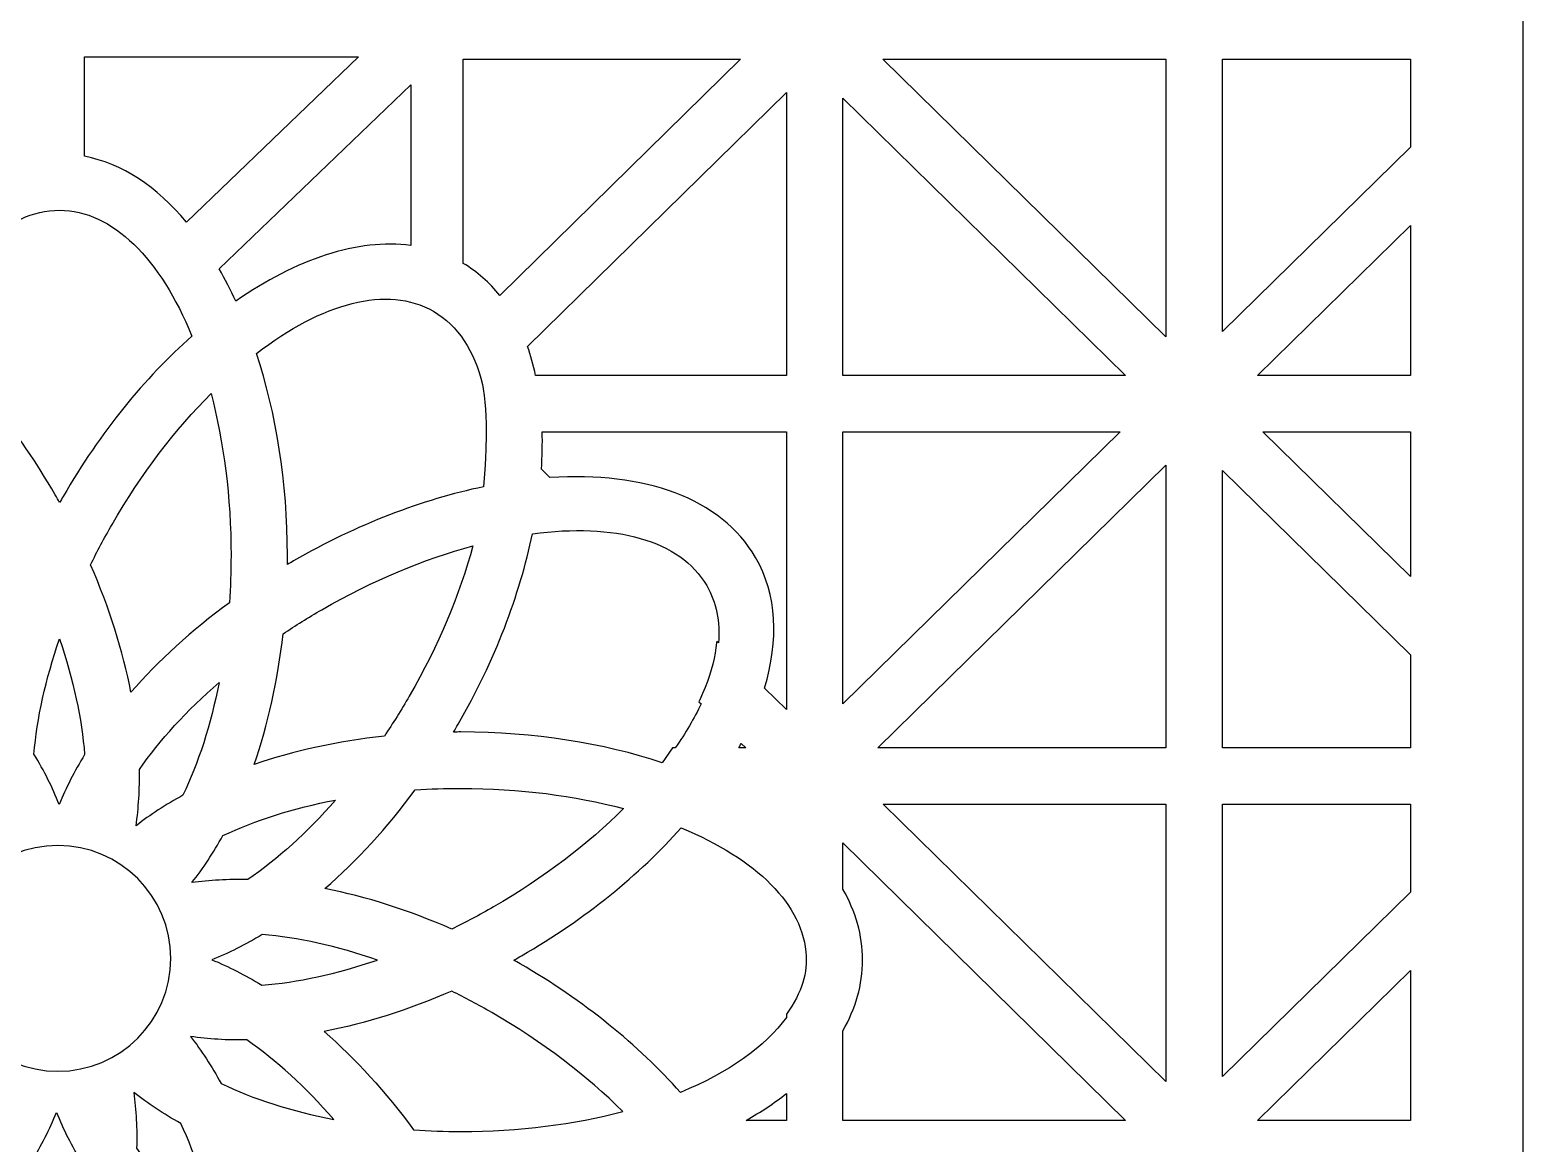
# Model space of a CAD drawing. Header units: centimetres. Extents: x -22 to -17.3, y -9 to 9.
# Drawn here: x -19.697 to -17.337, y 1.178 to 2.937 of the extents above; entities that cross this region are included whole.
import ezdxf

# ---------------------------------------------------------------- set-up
doc = ezdxf.new("R2010")
doc.units = ezdxf.units.CM
doc.header["$MEASUREMENT"] = 0
doc.layers.add('layer 1', color=7, linetype='Continuous')

msp = doc.modelspace()

# ---------------------------------------------------------------- linework, layer by layer
at = {"layer": 'layer 1', "color": 250}
for points, knots in [([(-17.33729, 9.00076), (-17.33729, 9.00076), (-17.33729, 8.81208), (-17.33729, 8.81208), (-17.33729, 8.81208), (-17.33729, 8.81208), (-17.33729, 8.68847), (-17.33729, 8.68847), (-17.33729, 8.68847), (-17.33729, 8.68847), (-17.33729, 7.78426), (-17.33729, 7.78426), (-17.33729, 7.78426), (-17.33729, 7.78426), (-17.33729, 7.66065), (-17.33729, 7.66065), (-17.33729, 7.66065), (-17.33729, 7.66065), (-17.33729, 7.635), (-17.33729, 7.635), (-17.33729, 7.635), (-17.33729, 7.635), (-17.33729, 7.51139), (-17.33729, 7.51139), (-17.33729, 7.51139), (-17.33729, 7.51139), (-17.33729, 6.60718), (-17.33729, 6.60718), (-17.33729, 6.60718), (-17.33729, 6.60718), (-17.33729, 6.48357), (-17.33729, 6.48357), (-17.33729, 6.48357), (-17.33729, 6.48357), (-17.33729, 6.45792), (-17.33729, 6.45792), (-17.33729, 6.45792), (-17.33729, 6.45792), (-17.33729, 6.33431), (-17.33729, 6.33431), (-17.33729, 6.33431), (-17.33729, 6.33431), (-17.33729, 5.4301), (-17.33729, 5.4301), (-17.33729, 5.4301), (-17.33729, 5.4301), (-17.33729, 5.30649), (-17.33729, 5.30649), (-17.33729, 5.30649), (-17.33729, 5.30649), (-17.33729, 5.28084), (-17.33729, 5.28084), (-17.33729, 5.28084), (-17.33729, 5.28084), (-17.33729, 5.15723), (-17.33729, 5.15723), (-17.33729, 5.15723), (-17.33729, 5.15723), (-17.33729, 4.25302), (-17.33729, 4.25302), (-17.33729, 4.25302), (-17.33729, 4.25302), (-17.33729, 4.12941), (-17.33729, 4.12941), (-17.33729, 4.12941), (-17.33729, 4.12941), (-17.33729, 4.10376), (-17.33729, 4.10376), (-17.33729, 4.10376), (-17.33729, 4.10376), (-17.33729, 3.98015), (-17.33729, 3.98015), (-17.33729, 3.98015), (-17.33729, 3.98015), (-17.33729, 3.07594), (-17.33729, 3.07594), (-17.33729, 3.07594), (-17.33729, 3.07594), (-17.33729, 2.95233), (-17.33729, 2.95233), (-17.33729, 2.95233), (-17.33729, 2.95233), (-17.33729, 2.92668), (-17.33729, 2.92668), (-17.33729, 2.92668), (-17.33729, 2.92668), (-17.33729, 2.80307), (-17.33729, 2.80307), (-17.33729, 2.80307), (-17.33729, 2.80307), (-17.33729, 1.89886), (-17.33729, 1.89886), (-17.33729, 1.89886), (-17.33729, 1.89886), (-17.33729, 1.77525), (-17.33729, 1.77525), (-17.33729, 1.77525), (-17.33729, 1.77525), (-17.33729, 1.7496), (-17.33729, 1.7496), (-17.33729, 1.7496), (-17.33729, 1.7496), (-17.33729, 1.62599), (-17.33729, 1.62599), (-17.33729, 1.62599), (-17.33729, 1.62599), (-17.33729, 0.72178), (-17.33729, 0.72178), (-17.33729, 0.72178), (-17.33729, 0.72178), (-17.33729, 0.59817), (-17.33729, 0.59817), (-17.33729, 0.59817), (-17.33729, 0.59817), (-17.33729, 0.57252), (-17.33729, 0.57252), (-17.33729, 0.57252), (-17.33729, 0.57252), (-17.33729, 0.44891), (-17.33729, 0.44891), (-17.33729, 0.44891), (-17.33729, 0.44891), (-17.33729, -0.4553), (-17.33729, -0.4553), (-17.33729, -0.4553), (-17.33729, -0.4553), (-17.33729, -0.57891), (-17.33729, -0.57891), (-17.33729, -0.57891), (-17.33729, -0.57891), (-17.33729, -0.60456), (-17.33729, -0.60456), (-17.33729, -0.60456), (-17.33729, -0.60456), (-17.33729, -0.72817), (-17.33729, -0.72817), (-17.33729, -0.72817), (-17.33729, -0.72817), (-17.33729, -1.63238), (-17.33729, -1.63238), (-17.33729, -1.63238), (-17.33729, -1.63238), (-17.33729, -1.75599), (-17.33729, -1.75599), (-17.33729, -1.75599), (-17.33729, -1.75599), (-17.33729, -1.78164), (-17.33729, -1.78164), (-17.33729, -1.78164), (-17.33729, -1.78164), (-17.33729, -1.90525), (-17.33729, -1.90525), (-17.33729, -1.90525), (-17.33729, -1.90525), (-17.33729, -2.80946), (-17.33729, -2.80946), (-17.33729, -2.80946), (-17.33729, -2.80946), (-17.33729, -2.93307), (-17.33729, -2.93307), (-17.33729, -2.93307), (-17.33729, -2.93307), (-17.33729, -2.95872), (-17.33729, -2.95872), (-17.33729, -2.95872), (-17.33729, -2.95872), (-17.33729, -3.08233), (-17.33729, -3.08233), (-17.33729, -3.08233), (-17.33729, -3.08233), (-17.33729, -3.98654), (-17.33729, -3.98654), (-17.33729, -3.98654), (-17.33729, -3.98654), (-17.33729, -4.11015), (-17.33729, -4.11015), (-17.33729, -4.11015), (-17.33729, -4.11015), (-17.33729, -4.1358), (-17.33729, -4.1358), (-17.33729, -4.1358), (-17.33729, -4.1358), (-17.33729, -4.25941), (-17.33729, -4.25941), (-17.33729, -4.25941), (-17.33729, -4.25941), (-17.33729, -5.16362), (-17.33729, -5.16362), (-17.33729, -5.16362), (-17.33729, -5.16362), (-17.33729, -5.28723), (-17.33729, -5.28723), (-17.33729, -5.28723), (-17.33729, -5.28723), (-17.33729, -5.31288), (-17.33729, -5.31288), (-17.33729, -5.31288), (-17.33729, -5.31288), (-17.33729, -5.43649), (-17.33729, -5.43649), (-17.33729, -5.43649), (-17.33729, -5.43649), (-17.33729, -6.3407), (-17.33729, -6.3407), (-17.33729, -6.3407), (-17.33729, -6.3407), (-17.33729, -6.46431), (-17.33729, -6.46431), (-17.33729, -6.46431), (-17.33729, -6.46431), (-17.33729, -6.48996), (-17.33729, -6.48996), (-17.33729, -6.48996), (-17.33729, -6.48996), (-17.33729, -6.61357), (-17.33729, -6.61357), (-17.33729, -6.61357), (-17.33729, -6.61357), (-17.33729, -7.51778), (-17.33729, -7.51778), (-17.33729, -7.51778), (-17.33729, -7.51778), (-17.33729, -7.64139), (-17.33729, -7.64139), (-17.33729, -7.64139), (-17.33729, -7.64139), (-17.33729, -7.66704), (-17.33729, -7.66704), (-17.33729, -7.66704), (-17.33729, -7.66704), (-17.33729, -7.79065), (-17.33729, -7.79065), (-17.33729, -7.79065), (-17.33729, -7.79065), (-17.33729, -8.69486), (-17.33729, -8.69486), (-17.33729, -8.69486), (-17.33729, -8.69486), (-17.33729, -8.81847), (-17.33729, -8.81847), (-17.33729, -8.81847), (-17.33729, -8.81847), (-17.33729, -9.00022), (-17.33729, -9.00022), (-17.33729, -9.00022), (-17.33729, -9.00022), (-18.22603, -9.00022), (-18.22603, -9.00022), (-18.22603, -9.00022), (-18.22603, -9.00022), (-18.35206, -9.00022), (-18.35206, -9.00022), (-18.35206, -9.00022), (-18.35206, -9.00022), (-18.57048, -9.00022), (-18.57048, -9.00022), (-18.57048, -9.00022), (-18.57048, -9.00022), (-18.6965, -9.00022), (-18.6965, -9.00022), (-18.6965, -9.00022), (-18.6965, -9.00022), (-19.4261, -9.00022), (-19.4261, -9.00022), (-19.4261, -9.00022), (-19.4261, -9.00022), (-19.55212, -9.00022), (-19.55212, -9.00022), (-19.55212, -9.00022), (-19.55212, -9.00022), (-19.77054, -9.00022), (-19.77054, -9.00022), (-19.77054, -9.00022), (-19.77054, -9.00022), (-19.89657, -9.00022), (-19.89657, -9.00022), (-19.89657, -9.00022), (-19.89657, -9.00022), (-20.62616, -9.00022), (-20.62616, -9.00022), (-20.62616, -9.00022), (-20.62616, -9.00022), (-20.75219, -9.00022), (-20.75219, -9.00022), (-20.75219, -9.00022), (-20.75219, -9.00022), (-20.97061, -9.00022), (-20.97061, -9.00022), (-20.97061, -9.00022), (-20.97061, -9.00022), (-21.09663, -9.00022), (-21.09663, -9.00022), (-21.09663, -9.00022), (-21.09663, -9.00022), (-22.00091, -9.00022), (-22.00091, -9.00022), (-22.00091, -9.00022), (-22.00091, -9.00022), (-22.00091, -8.8337), (-22.00091, -8.8337), (-22.00091, -8.8337), (-22.00091, -8.8337), (-22.00091, -8.71009), (-22.00091, -8.71009), (-22.00091, -8.71009), (-22.00091, -8.71009), (-22.00091, -7.77541), (-22.00091, -7.77541), (-22.00091, -7.77541), (-22.00091, -7.77541), (-22.00091, -7.53301), (-22.00091, -7.53301), (-22.00091, -7.53301), (-22.00091, -7.53301), (-22.00091, -6.59833), (-22.00091, -6.59833), (-22.00091, -6.59833), (-22.00091, -6.59833), (-22.00091, -6.35593), (-22.00091, -6.35593), (-22.00091, -6.35593), (-22.00091, -6.35593), (-22.00091, -5.42125), (-22.00091, -5.42125), (-22.00091, -5.42125), (-22.00091, -5.42125), (-22.00091, -5.17885), (-22.00091, -5.17885), (-22.00091, -5.17885), (-22.00091, -5.17885), (-22.00091, -4.24417), (-22.00091, -4.24417), (-22.00091, -4.24417), (-22.00091, -4.24417), (-22.00091, -4.00177), (-22.00091, -4.00177), (-22.00091, -4.00177), (-22.00091, -4.00177), (-22.00091, -3.06709), (-22.00091, -3.06709), (-22.00091, -3.06709), (-22.00091, -3.06709), (-22.00091, -2.82469), (-22.00091, -2.82469), (-22.00091, -2.82469), (-22.00091, -2.82469), (-22.00091, -1.89001), (-22.00091, -1.89001), (-22.00091, -1.89001), (-22.00091, -1.89001), (-22.00091, -1.64761), (-22.00091, -1.64761), (-22.00091, -1.64761), (-22.00091, -1.64761), (-22.00091, -0.71293), (-22.00091, -0.71293), (-22.00091, -0.71293), (-22.00091, -0.71293), (-22.00091, -0.47053), (-22.00091, -0.47053), (-22.00091, -0.47053), (-22.00091, -0.47053), (-22.00091, 0.46415), (-22.00091, 0.46415), (-22.00091, 0.46415), (-22.00091, 0.46415), (-22.00091, 0.70655), (-22.00091, 0.70655), (-22.00091, 0.70655), (-22.00091, 0.70655), (-22.00091, 1.64123), (-22.00091, 1.64123), (-22.00091, 1.64123), (-22.00091, 1.64123), (-22.00091, 1.88363), (-22.00091, 1.88363), (-22.00091, 1.88363), (-22.00091, 1.88363), (-22.00091, 2.81831), (-22.00091, 2.81831), (-22.00091, 2.81831), (-22.00091, 2.81831), (-22.00091, 3.06071), (-22.00091, 3.06071), (-22.00091, 3.06071), (-22.00091, 3.06071), (-22.00091, 3.99539), (-22.00091, 3.99539), (-22.00091, 3.99539), (-22.00091, 3.99539), (-22.00091, 4.23779), (-22.00091, 4.23779), (-22.00091, 4.23779), (-22.00091, 4.23779), (-22.00091, 5.17247), (-22.00091, 5.17247), (-22.00091, 5.17247), (-22.00091, 5.17247), (-22.00091, 5.41487), (-22.00091, 5.41487), (-22.00091, 5.41487), (-22.00091, 5.41487), (-22.00091, 6.34955), (-22.00091, 6.34955), (-22.00091, 6.34955), (-22.00091, 6.34955), (-22.00091, 6.59195), (-22.00091, 6.59195), (-22.00091, 6.59195), (-22.00091, 6.59195), (-22.00091, 7.52663), (-22.00091, 7.52663), (-22.00091, 7.52663), (-22.00091, 7.52663), (-22.00091, 7.76903), (-22.00091, 7.76903), (-22.00091, 7.76903), (-22.00091, 7.76903), (-22.00091, 8.70371), (-22.00091, 8.70371), (-22.00091, 8.70371), (-22.00091, 8.70371), (-22.00091, 8.82732), (-22.00091, 8.82732), (-22.00091, 8.82732), (-22.00091, 8.82732), (-22.00091, 9.00076), (-22.00091, 9.00076), (-22.00091, 9.00076), (-22.00091, 9.00076), (-21.1037, 9.00076), (-21.1037, 9.00076), (-21.1037, 9.00076), (-21.1037, 9.00076), (-20.97768, 9.00076), (-20.97768, 9.00076), (-20.97768, 9.00076), (-20.97768, 9.00076), (-20.74512, 9.00076), (-20.74512, 9.00076), (-20.74512, 9.00076), (-20.74512, 9.00076), (-20.61909, 9.00076), (-20.61909, 9.00076), (-20.61909, 9.00076), (-20.61909, 9.00076), (-19.90364, 9.00076), (-19.90364, 9.00076), (-19.90364, 9.00076), (-19.90364, 9.00076), (-19.77761, 9.00076), (-19.77761, 9.00076), (-19.77761, 9.00076), (-19.77761, 9.00076), (-19.54505, 9.00076), (-19.54505, 9.00076), (-19.54505, 9.00076), (-19.54505, 9.00076), (-19.41903, 9.00076), (-19.41903, 9.00076), (-19.41903, 9.00076), (-19.41903, 9.00076), (-18.70357, 9.00076), (-18.70357, 9.00076), (-18.70357, 9.00076), (-18.70357, 9.00076), (-18.57754, 9.00076), (-18.57754, 9.00076), (-18.57754, 9.00076), (-18.57754, 9.00076), (-18.34499, 9.00076), (-18.34499, 9.00076), (-18.34499, 9.00076), (-18.34499, 9.00076), (-18.21896, 9.00076), (-18.21896, 9.00076), (-18.21896, 9.00076), (-18.21896, 9.00076), (-17.33729, 9.00076), (-17.33729, 9.00076)], [0, 0, 0, 0, 0.0082645, 0.0082645, 0.0082645, 0.0082645, 0.0165289, 0.0165289, 0.0165289, 0.0165289, 0.0247934, 0.0247934, 0.0247934, 0.0247934, 0.0330579, 0.0330579, 0.0330579, 0.0330579, 0.0413223, 0.0413223, 0.0413223, 0.0413223, 0.0495868, 0.0495868, 0.0495868, 0.0495868, 0.0578512, 0.0578512, 0.0578512, 0.0578512, 0.0661157, 0.0661157, 0.0661157, 0.0661157, 0.0743802, 0.0743802, 0.0743802, 0.0743802, 0.0826446, 0.0826446, 0.0826446, 0.0826446, 0.0909091, 0.0909091, 0.0909091, 0.0909091, 0.0991736, 0.0991736, 0.0991736, 0.0991736, 0.107438, 0.107438, 0.107438, 0.107438, 0.1157025, 0.1157025, 0.1157025, 0.1157025, 0.1239669, 0.1239669, 0.1239669, 0.1239669, 0.1322314, 0.1322314, 0.1322314, 0.1322314, 0.1404959, 0.1404959, 0.1404959, 0.1404959, 0.1487603, 0.1487603, 0.1487603, 0.1487603, 0.1570248, 0.1570248, 0.1570248, 0.1570248, 0.1652893, 0.1652893, 0.1652893, 0.1652893, 0.1735537, 0.1735537, 0.1735537, 0.1735537, 0.1818182, 0.1818182, 0.1818182, 0.1818182, 0.1900826, 0.1900826, 0.1900826, 0.1900826, 0.1983471, 0.1983471, 0.1983471, 0.1983471, 0.2066116, 0.2066116, 0.2066116, 0.2066116, 0.214876, 0.214876, 0.214876, 0.214876, 0.2231405, 0.2231405, 0.2231405, 0.2231405, 0.231405, 0.231405, 0.231405, 0.231405, 0.2396694, 0.2396694, 0.2396694, 0.2396694, 0.2479339, 0.2479339, 0.2479339, 0.2479339, 0.2561983, 0.2561983, 0.2561983, 0.2561983, 0.2644628, 0.2644628, 0.2644628, 0.2644628, 0.2727273, 0.2727273, 0.2727273, 0.2727273, 0.2809917, 0.2809917, 0.2809917, 0.2809917, 0.2892562, 0.2892562, 0.2892562, 0.2892562, 0.2975207, 0.2975207, 0.2975207, 0.2975207, 0.3057851, 0.3057851, 0.3057851, 0.3057851, 0.3140496, 0.3140496, 0.3140496, 0.3140496, 0.322314, 0.322314, 0.322314, 0.322314, 0.3305785, 0.3305785, 0.3305785, 0.3305785, 0.338843, 0.338843, 0.338843, 0.338843, 0.3471074, 0.3471074, 0.3471074, 0.3471074, 0.3553719, 0.3553719, 0.3553719, 0.3553719, 0.3636364, 0.3636364, 0.3636364, 0.3636364, 0.3719008, 0.3719008, 0.3719008, 0.3719008, 0.3801653, 0.3801653, 0.3801653, 0.3801653, 0.3884298, 0.3884298, 0.3884298, 0.3884298, 0.3966942, 0.3966942, 0.3966942, 0.3966942, 0.4049587, 0.4049587, 0.4049587, 0.4049587, 0.4132231, 0.4132231, 0.4132231, 0.4132231, 0.4214876, 0.4214876, 0.4214876, 0.4214876, 0.4297521, 0.4297521, 0.4297521, 0.4297521, 0.4380165, 0.4380165, 0.4380165, 0.4380165, 0.446281, 0.446281, 0.446281, 0.446281, 0.4545455, 0.4545455, 0.4545455, 0.4545455, 0.4628099, 0.4628099, 0.4628099, 0.4628099, 0.4710744, 0.4710744, 0.4710744, 0.4710744, 0.4793388, 0.4793388, 0.4793388, 0.4793388, 0.4876033, 0.4876033, 0.4876033, 0.4876033, 0.4958678, 0.4958678, 0.4958678, 0.4958678, 0.5041322, 0.5041322, 0.5041322, 0.5041322, 0.5123967, 0.5123967, 0.5123967, 0.5123967, 0.5206612, 0.5206612, 0.5206612, 0.5206612, 0.5289256, 0.5289256, 0.5289256, 0.5289256, 0.5371901, 0.5371901, 0.5371901, 0.5371901, 0.5454545, 0.5454545, 0.5454545, 0.5454545, 0.553719, 0.553719, 0.553719, 0.553719, 0.5619835, 0.5619835, 0.5619835, 0.5619835, 0.5702479, 0.5702479, 0.5702479, 0.5702479, 0.5785124, 0.5785124, 0.5785124, 0.5785124, 0.5867769, 0.5867769, 0.5867769, 0.5867769, 0.5950413, 0.5950413, 0.5950413, 0.5950413, 0.6033058, 0.6033058, 0.6033058, 0.6033058, 0.6115702, 0.6115702, 0.6115702, 0.6115702, 0.6198347, 0.6198347, 0.6198347, 0.6198347, 0.6280992, 0.6280992, 0.6280992, 0.6280992, 0.6363636, 0.6363636, 0.6363636, 0.6363636, 0.6446281, 0.6446281, 0.6446281, 0.6446281, 0.6528926, 0.6528926, 0.6528926, 0.6528926, 0.661157, 0.661157, 0.661157, 0.661157, 0.6694215, 0.6694215, 0.6694215, 0.6694215, 0.677686, 0.677686, 0.677686, 0.677686, 0.6859504, 0.6859504, 0.6859504, 0.6859504, 0.6942149, 0.6942149, 0.6942149, 0.6942149, 0.7024793, 0.7024793, 0.7024793, 0.7024793, 0.7107438, 0.7107438, 0.7107438, 0.7107438, 0.7190083, 0.7190083, 0.7190083, 0.7190083, 0.7272727, 0.7272727, 0.7272727, 0.7272727, 0.7355372, 0.7355372, 0.7355372, 0.7355372, 0.7438017, 0.7438017, 0.7438017, 0.7438017, 0.7520661, 0.7520661, 0.7520661, 0.7520661, 0.7603306, 0.7603306, 0.7603306, 0.7603306, 0.768595, 0.768595, 0.768595, 0.768595, 0.7768595, 0.7768595, 0.7768595, 0.7768595, 0.785124, 0.785124, 0.785124, 0.785124, 0.7933884, 0.7933884, 0.7933884, 0.7933884, 0.8016529, 0.8016529, 0.8016529, 0.8016529, 0.8099174, 0.8099174, 0.8099174, 0.8099174, 0.8181818, 0.8181818, 0.8181818, 0.8181818, 0.8264463, 0.8264463, 0.8264463, 0.8264463, 0.8347107, 0.8347107, 0.8347107, 0.8347107, 0.8429752, 0.8429752, 0.8429752, 0.8429752, 0.8512397, 0.8512397, 0.8512397, 0.8512397, 0.8595041, 0.8595041, 0.8595041, 0.8595041, 0.8677686, 0.8677686, 0.8677686, 0.8677686, 0.8760331, 0.8760331, 0.8760331, 0.8760331, 0.8842975, 0.8842975, 0.8842975, 0.8842975, 0.892562, 0.892562, 0.892562, 0.892562, 0.9008264, 0.9008264, 0.9008264, 0.9008264, 0.9090909, 0.9090909, 0.9090909, 0.9090909, 0.9173554, 0.9173554, 0.9173554, 0.9173554, 0.9256198, 0.9256198, 0.9256198, 0.9256198, 0.9338843, 0.9338843, 0.9338843, 0.9338843, 0.9421488, 0.9421488, 0.9421488, 0.9421488, 0.9504132, 0.9504132, 0.9504132, 0.9504132, 0.9586777, 0.9586777, 0.9586777, 0.9586777, 0.9669421, 0.9669421, 0.9669421, 0.9669421, 0.9752066, 0.9752066, 0.9752066, 0.9752066, 0.9834711, 0.9834711, 0.9834711, 0.9834711, 1, 1, 1, 1]), ([(-19.61057, 2.73779), (-19.55127, 2.7264), (-19.49629, 2.68963), (-19.4492, 2.63378), (-19.4492, 2.63378), (-19.4492, 2.63378), (-19.17753, 2.89477), (-19.17753, 2.89477), (-19.17753, 2.89477), (-19.17753, 2.89477), (-19.61057, 2.89477), (-19.61057, 2.89477), (-19.61057, 2.89477), (-19.61057, 2.89477), (-19.61057, 2.73779), (-19.61057, 2.73779)], [0, 0, 0, 0, 0.2, 0.2, 0.2, 0.2, 0.4, 0.4, 0.4, 0.4, 0.6, 0.6, 0.6, 0.6, 1, 1, 1, 1]), ([(-19.01198, 2.56846), (-18.98978, 2.55521), (-18.97054, 2.53812), (-18.95426, 2.51776), (-18.95426, 2.51776), (-18.95426, 2.51776), (-18.57365, 2.89108), (-18.57365, 2.89108), (-18.57365, 2.89108), (-18.57365, 2.89108), (-19.01198, 2.89108), (-19.01198, 2.89108), (-19.01198, 2.89108), (-19.01198, 2.89108), (-19.01198, 2.56846), (-19.01198, 2.56846)], [0, 0, 0, 0, 0.2, 0.2, 0.2, 0.2, 0.4, 0.4, 0.4, 0.4, 0.6, 0.6, 0.6, 0.6, 1, 1, 1, 1]), ([(-17.90164, 2.45241), (-17.90164, 2.45241), (-17.90164, 2.89108), (-17.90164, 2.89108), (-17.90164, 2.89108), (-17.90164, 2.89108), (-18.34888, 2.89108), (-18.34888, 2.89108), (-18.34888, 2.89108), (-18.34888, 2.89108), (-17.90164, 2.45241), (-17.90164, 2.45241)], [0, 0, 0, 0, 0.25, 0.25, 0.25, 0.25, 0.5, 0.5, 0.5, 0.5, 1, 1, 1, 1]), ([(-17.81253, 2.89108), (-17.81253, 2.89108), (-17.81253, 2.46054), (-17.81253, 2.46054), (-17.81253, 2.46054), (-17.81253, 2.46054), (-17.51552, 2.75187), (-17.51552, 2.75187), (-17.51552, 2.75187), (-17.51552, 2.75187), (-17.51552, 2.89108), (-17.51552, 2.89108), (-17.51552, 2.89108), (-17.51552, 2.89108), (-17.81253, 2.89108), (-17.81253, 2.89108)], [0, 0, 0, 0, 0.2, 0.2, 0.2, 0.2, 0.4, 0.4, 0.4, 0.4, 0.6, 0.6, 0.6, 0.6, 1, 1, 1, 1]), ([(-19.39766, 2.55968), (-19.38833, 2.54353), (-19.37949, 2.52649), (-19.3712, 2.50865), (-19.3712, 2.50865), (-19.27581, 2.57528), (-19.1783, 2.60779), (-19.09465, 2.59679), (-19.09465, 2.59679), (-19.09465, 2.59679), (-19.09465, 2.85077), (-19.09465, 2.85077), (-19.09465, 2.85077), (-19.09465, 2.85077), (-19.39766, 2.55968), (-19.39766, 2.55968)], [0, 0, 0, 0, 0.2, 0.2, 0.2, 0.2, 0.4, 0.4, 0.4, 0.4, 0.6, 0.6, 0.6, 0.6, 1, 1, 1, 1]), ([(-18.91046, 2.43712), (-18.90532, 2.42265), (-18.90103, 2.40742), (-18.89758, 2.39152), (-18.89758, 2.39152), (-18.89758, 2.39152), (-18.50137, 2.39152), (-18.50137, 2.39152), (-18.50137, 2.39152), (-18.50137, 2.39152), (-18.50137, 2.83837), (-18.50137, 2.83837), (-18.50137, 2.83837), (-18.50137, 2.83837), (-18.91046, 2.43712), (-18.91046, 2.43712)], [0, 0, 0, 0, 0.2, 0.2, 0.2, 0.2, 0.4, 0.4, 0.4, 0.4, 0.6, 0.6, 0.6, 0.6, 1, 1, 1, 1]), ([(-18.41225, 2.82963), (-18.41225, 2.82963), (-18.41225, 2.39152), (-18.41225, 2.39152), (-18.41225, 2.39152), (-18.41225, 2.39152), (-17.96559, 2.39152), (-17.96559, 2.39152), (-17.96559, 2.39152), (-17.96559, 2.39152), (-18.41225, 2.82963), (-18.41225, 2.82963)], [0, 0, 0, 0, 0.25, 0.25, 0.25, 0.25, 0.5, 0.5, 0.5, 0.5, 1, 1, 1, 1]), ([(-19.85876, 2.45494), (-19.78491, 2.38921), (-19.7149, 2.30359), (-19.65665, 2.2027), (-19.65665, 2.2027), (-19.65429, 2.19861), (-19.65197, 2.19451), (-19.64967, 2.19041), (-19.64967, 2.19041), (-19.64781, 2.19371), (-19.64594, 2.197), (-19.64404, 2.20029), (-19.64404, 2.20029), (-19.58547, 2.30172), (-19.51501, 2.38772), (-19.44071, 2.4536), (-19.44071, 2.4536), (-19.49045, 2.57503), (-19.56575, 2.65245), (-19.65002, 2.65245), (-19.65002, 2.65245), (-19.73397, 2.65245), (-19.80902, 2.57559), (-19.85876, 2.45494)], [0, 0, 0, 0, 0.1428571, 0.1428571, 0.1428571, 0.1428571, 0.2857143, 0.2857143, 0.2857143, 0.2857143, 0.4285714, 0.4285714, 0.4285714, 0.4285714, 0.5714286, 0.5714286, 0.5714286, 0.5714286, 0.7142857, 0.7142857, 0.7142857, 0.7142857, 1, 1, 1, 1]), ([(-17.51552, 2.62826), (-17.51552, 2.62826), (-17.75688, 2.39152), (-17.75688, 2.39152), (-17.75688, 2.39152), (-17.75688, 2.39152), (-17.51552, 2.39152), (-17.51552, 2.39152), (-17.51552, 2.39152), (-17.51552, 2.39152), (-17.51552, 2.62826), (-17.51552, 2.62826)], [0, 0, 0, 0, 0.25, 0.25, 0.25, 0.25, 0.5, 0.5, 0.5, 0.5, 1, 1, 1, 1]), ([(-19.33867, 2.42616), (-19.30759, 2.3323), (-19.28976, 2.22315), (-19.28976, 2.10665), (-19.28976, 2.10665), (-19.28976, 2.10193), (-19.28981, 2.09722), (-19.28987, 2.09252), (-19.28987, 2.09252), (-19.28661, 2.09444), (-19.28334, 2.09636), (-19.28005, 2.09826), (-19.28005, 2.09826), (-19.17955, 2.15628), (-19.07652, 2.19533), (-18.98002, 2.21541), (-18.98002, 2.21541), (-18.98002, 2.21541), (-18.97736, 2.24942), (-18.97736, 2.24942), (-18.97736, 2.24942), (-18.97736, 2.24942), (-18.97666, 2.26187), (-18.97666, 2.26187), (-18.97666, 2.26187), (-18.97666, 2.26187), (-18.97624, 2.27409), (-18.97624, 2.27409), (-18.97624, 2.27409), (-18.97624, 2.27409), (-18.9762, 2.27778), (-18.9762, 2.27778), (-18.9762, 2.27778), (-18.9762, 2.27778), (-18.9761, 2.27957), (-18.9761, 2.27957), (-18.9761, 2.27957), (-18.9761, 2.27957), (-18.97568, 2.29179), (-18.97568, 2.29179), (-18.97568, 2.29179), (-18.97568, 2.29179), (-18.97554, 2.30376), (-18.97554, 2.30376), (-18.97554, 2.30376), (-18.97554, 2.30376), (-18.97568, 2.31549), (-18.97568, 2.31549), (-18.97568, 2.31549), (-18.97568, 2.31549), (-18.97609, 2.32695), (-18.97609, 2.32695), (-18.97609, 2.32695), (-18.97609, 2.32695), (-18.97676, 2.33814), (-18.97676, 2.33814), (-18.97676, 2.33814), (-18.97676, 2.33814), (-18.9777, 2.34904), (-18.9777, 2.34904), (-18.9777, 2.34904), (-18.9777, 2.34904), (-18.9789, 2.35965), (-18.9789, 2.35965), (-18.9789, 2.35965), (-18.9789, 2.35965), (-18.98034, 2.36995), (-18.98034, 2.36995), (-18.98034, 2.36995), (-18.98034, 2.36995), (-18.98155, 2.37707), (-18.98155, 2.37707), (-18.98155, 2.37707), (-18.99433, 2.42978), (-19.02008, 2.47028), (-19.05915, 2.49283), (-19.05915, 2.49283), (-19.13185, 2.53481), (-19.23528, 2.50577), (-19.33867, 2.42616)], [0, 0, 0, 0, 0.047619, 0.047619, 0.047619, 0.047619, 0.0952381, 0.0952381, 0.0952381, 0.0952381, 0.1428571, 0.1428571, 0.1428571, 0.1428571, 0.1904762, 0.1904762, 0.1904762, 0.1904762, 0.2380952, 0.2380952, 0.2380952, 0.2380952, 0.2857143, 0.2857143, 0.2857143, 0.2857143, 0.3333333, 0.3333333, 0.3333333, 0.3333333, 0.3809524, 0.3809524, 0.3809524, 0.3809524, 0.4285714, 0.4285714, 0.4285714, 0.4285714, 0.4761905, 0.4761905, 0.4761905, 0.4761905, 0.5238095, 0.5238095, 0.5238095, 0.5238095, 0.5714286, 0.5714286, 0.5714286, 0.5714286, 0.6190476, 0.6190476, 0.6190476, 0.6190476, 0.6666667, 0.6666667, 0.6666667, 0.6666667, 0.7142857, 0.7142857, 0.7142857, 0.7142857, 0.7619048, 0.7619048, 0.7619048, 0.7619048, 0.8095238, 0.8095238, 0.8095238, 0.8095238, 0.8571429, 0.8571429, 0.8571429, 0.8571429, 0.9047619, 0.9047619, 0.9047619, 0.9047619, 1, 1, 1, 1]), ([(-19.6008, 2.09227), (-19.57086, 2.0238), (-19.5496, 1.95567), (-19.53707, 1.89071), (-19.53707, 1.89071), (-19.49369, 1.9403), (-19.44134, 1.98826), (-19.3814, 2.0322), (-19.3814, 2.0322), (-19.37975, 2.05655), (-19.37888, 2.08139), (-19.37888, 2.10665), (-19.37888, 2.10665), (-19.37888, 2.19914), (-19.39033, 2.28624), (-19.4105, 2.36257), (-19.4105, 2.36257), (-19.46651, 2.30638), (-19.52034, 2.23631), (-19.56686, 2.15573), (-19.56686, 2.15573), (-19.57905, 2.13461), (-19.59036, 2.11342), (-19.6008, 2.09227)], [0, 0, 0, 0, 0.1428571, 0.1428571, 0.1428571, 0.1428571, 0.2857143, 0.2857143, 0.2857143, 0.2857143, 0.4285714, 0.4285714, 0.4285714, 0.4285714, 0.5714286, 0.5714286, 0.5714286, 0.5714286, 0.7142857, 0.7142857, 0.7142857, 0.7142857, 1, 1, 1, 1]), ([(-18.88722, 2.3024), (-18.88668, 2.28325), (-18.88709, 2.26349), (-18.88846, 2.24324), (-18.88846, 2.24324), (-18.88846, 2.24324), (-18.87495, 2.22999), (-18.87495, 2.22999), (-18.87495, 2.22999), (-18.72614, 2.23964), (-18.6043, 2.19765), (-18.55007, 2.10372), (-18.55007, 2.10372), (-18.51609, 2.04487), (-18.51306, 1.97323), (-18.53588, 1.89742), (-18.53588, 1.89742), (-18.53588, 1.89742), (-18.50137, 1.86357), (-18.50137, 1.86357), (-18.50137, 1.86357), (-18.50137, 1.86357), (-18.50137, 2.3024), (-18.50137, 2.3024), (-18.50137, 2.3024), (-18.50137, 2.3024), (-18.88722, 2.3024), (-18.88722, 2.3024)], [0, 0, 0, 0, 0.125, 0.125, 0.125, 0.125, 0.25, 0.25, 0.25, 0.25, 0.375, 0.375, 0.375, 0.375, 0.5, 0.5, 0.5, 0.5, 0.625, 0.625, 0.625, 0.625, 0.75, 0.75, 0.75, 0.75, 1, 1, 1, 1]), ([(-18.41225, 2.3024), (-18.41225, 2.3024), (-18.41225, 1.87231), (-18.41225, 1.87231), (-18.41225, 1.87231), (-18.41225, 1.87231), (-17.97376, 2.3024), (-17.97376, 2.3024), (-17.97376, 2.3024), (-17.97376, 2.3024), (-18.41225, 2.3024), (-18.41225, 2.3024)], [0, 0, 0, 0, 0.25, 0.25, 0.25, 0.25, 0.5, 0.5, 0.5, 0.5, 1, 1, 1, 1]), ([(-17.51552, 2.3024), (-17.51552, 2.3024), (-17.74871, 2.3024), (-17.74871, 2.3024), (-17.74871, 2.3024), (-17.74871, 2.3024), (-17.51552, 2.07368), (-17.51552, 2.07368), (-17.51552, 2.07368), (-17.51552, 2.07368), (-17.51552, 2.3024), (-17.51552, 2.3024)], [0, 0, 0, 0, 0.25, 0.25, 0.25, 0.25, 0.5, 0.5, 0.5, 0.5, 1, 1, 1, 1]), ([(-17.90164, 1.80284), (-17.90164, 1.80284), (-17.90164, 2.24953), (-17.90164, 2.24953), (-17.90164, 2.24953), (-17.90164, 2.24953), (-18.35705, 1.80284), (-18.35705, 1.80284), (-18.35705, 1.80284), (-18.35705, 1.80284), (-17.90164, 1.80284), (-17.90164, 1.80284)], [0, 0, 0, 0, 0.25, 0.25, 0.25, 0.25, 0.5, 0.5, 0.5, 0.5, 1, 1, 1, 1]), ([(-17.51552, 1.95007), (-17.51552, 1.95007), (-17.81253, 2.24139), (-17.81253, 2.24139), (-17.81253, 2.24139), (-17.81253, 2.24139), (-17.81253, 1.80284), (-17.81253, 1.80284), (-17.81253, 1.80284), (-17.81253, 1.80284), (-17.51552, 1.80284), (-17.51552, 1.80284), (-17.51552, 1.80284), (-17.51552, 1.80284), (-17.51552, 1.95007), (-17.51552, 1.95007)], [0, 0, 0, 0, 0.2, 0.2, 0.2, 0.2, 0.4, 0.4, 0.4, 0.4, 0.6, 0.6, 0.6, 0.6, 1, 1, 1, 1]), ([(-18.90266, 2.14119), (-18.92267, 2.04436), (-18.96181, 1.94092), (-19.02006, 1.84003), (-19.02006, 1.84003), (-19.02242, 1.83594), (-19.02481, 1.83188), (-19.02721, 1.82784), (-19.02721, 1.82784), (-19.02343, 1.82788), (-19.01964, 1.8279), (-19.01584, 1.8279), (-19.01584, 1.8279), (-18.8998, 1.8279), (-18.79104, 1.81021), (-18.69743, 1.77934), (-18.69743, 1.77934), (-18.69743, 1.77934), (-18.6813, 1.80284), (-18.6813, 1.80284), (-18.6813, 1.80284), (-18.6813, 1.80284), (-18.67689, 1.80284), (-18.67689, 1.80284), (-18.67689, 1.80284), (-18.6606, 1.82623), (-18.64699, 1.84949), (-18.63628, 1.87228), (-18.63628, 1.87228), (-18.63628, 1.87228), (-18.63953, 1.87547), (-18.63953, 1.87547), (-18.63953, 1.87547), (-18.63953, 1.87547), (-18.63794, 1.87887), (-18.63794, 1.87887), (-18.63794, 1.87887), (-18.63794, 1.87887), (-18.63368, 1.88865), (-18.63368, 1.88865), (-18.63368, 1.88865), (-18.63368, 1.88865), (-18.62978, 1.8983), (-18.62978, 1.8983), (-18.62978, 1.8983), (-18.62978, 1.8983), (-18.62624, 1.9078), (-18.62624, 1.9078), (-18.62624, 1.9078), (-18.62624, 1.9078), (-18.62308, 1.91713), (-18.62308, 1.91713), (-18.62308, 1.91713), (-18.62308, 1.91713), (-18.62028, 1.92628), (-18.62028, 1.92628), (-18.62028, 1.92628), (-18.62028, 1.92628), (-18.61783, 1.93525), (-18.61783, 1.93525), (-18.61783, 1.93525), (-18.61783, 1.93525), (-18.61575, 1.94402), (-18.61575, 1.94402), (-18.61575, 1.94402), (-18.61575, 1.94402), (-18.61401, 1.95258), (-18.61401, 1.95258), (-18.61401, 1.95258), (-18.61401, 1.95258), (-18.61262, 1.96092), (-18.61262, 1.96092), (-18.61262, 1.96092), (-18.61262, 1.96092), (-18.61156, 1.96904), (-18.61156, 1.96904), (-18.61156, 1.96904), (-18.61156, 1.96904), (-18.61134, 1.97143), (-18.61134, 1.97143), (-18.61134, 1.97143), (-18.61134, 1.97143), (-18.60867, 1.96881), (-18.60867, 1.96881), (-18.60867, 1.96881), (-18.60607, 2.00202), (-18.61193, 2.03264), (-18.62725, 2.05917), (-18.62725, 2.05917), (-18.66922, 2.13187), (-18.77331, 2.15843), (-18.90266, 2.14119)], [0, 0, 0, 0, 0.0416667, 0.0416667, 0.0416667, 0.0416667, 0.0833333, 0.0833333, 0.0833333, 0.0833333, 0.125, 0.125, 0.125, 0.125, 0.1666667, 0.1666667, 0.1666667, 0.1666667, 0.2083333, 0.2083333, 0.2083333, 0.2083333, 0.25, 0.25, 0.25, 0.25, 0.2916667, 0.2916667, 0.2916667, 0.2916667, 0.3333333, 0.3333333, 0.3333333, 0.3333333, 0.375, 0.375, 0.375, 0.375, 0.4166667, 0.4166667, 0.4166667, 0.4166667, 0.4583333, 0.4583333, 0.4583333, 0.4583333, 0.5, 0.5, 0.5, 0.5, 0.5416667, 0.5416667, 0.5416667, 0.5416667, 0.5833333, 0.5833333, 0.5833333, 0.5833333, 0.625, 0.625, 0.625, 0.625, 0.6666667, 0.6666667, 0.6666667, 0.6666667, 0.7083333, 0.7083333, 0.7083333, 0.7083333, 0.75, 0.75, 0.75, 0.75, 0.7916667, 0.7916667, 0.7916667, 0.7916667, 0.8333333, 0.8333333, 0.8333333, 0.8333333, 0.875, 0.875, 0.875, 0.875, 0.9166667, 0.9166667, 0.9166667, 0.9166667, 1, 1, 1, 1]), ([(-19.29661, 1.98309), (-19.30492, 1.90883), (-19.32057, 1.8392), (-19.3422, 1.77669), (-19.3422, 1.77669), (-19.27983, 1.79794), (-19.21052, 1.81329), (-19.13664, 1.82137), (-19.13664, 1.82137), (-19.12304, 1.84163), (-19.10986, 1.86271), (-19.09723, 1.88459), (-19.09723, 1.88459), (-19.05099, 1.96468), (-19.01735, 2.04583), (-18.99666, 2.12203), (-18.99666, 2.12203), (-19.07326, 2.10137), (-19.15491, 2.0676), (-19.23549, 2.02108), (-19.23549, 2.02108), (-19.25661, 2.00889), (-19.27699, 1.99619), (-19.29661, 1.98309)], [0, 0, 0, 0, 0.1428571, 0.1428571, 0.1428571, 0.1428571, 0.2857143, 0.2857143, 0.2857143, 0.2857143, 0.4285714, 0.4285714, 0.4285714, 0.4285714, 0.5714286, 0.5714286, 0.5714286, 0.5714286, 0.7142857, 0.7142857, 0.7142857, 0.7142857, 1, 1, 1, 1]), ([(-19.6902, 1.79293), (-19.67413, 1.7663), (-19.66077, 1.73968), (-19.65037, 1.71339), (-19.65037, 1.71339), (-19.63978, 1.73942), (-19.62633, 1.76576), (-19.61021, 1.79209), (-19.61021, 1.79209), (-19.61455, 1.84839), (-19.62784, 1.9105), (-19.64992, 1.97503), (-19.64992, 1.97503), (-19.67206, 1.91087), (-19.68555, 1.84907), (-19.6902, 1.79293)], [0, 0, 0, 0, 0.2, 0.2, 0.2, 0.2, 0.4, 0.4, 0.4, 0.4, 0.6, 0.6, 0.6, 0.6, 1, 1, 1, 1]), ([(-19.5237, 1.76855), (-19.5231, 1.73748), (-19.52484, 1.70775), (-19.52898, 1.6798), (-19.52898, 1.6798), (-19.50679, 1.69705), (-19.48196, 1.71313), (-19.45484, 1.72787), (-19.45484, 1.72787), (-19.43045, 1.77879), (-19.41091, 1.83921), (-19.39777, 1.90612), (-19.39777, 1.90612), (-19.44903, 1.86163), (-19.49161, 1.81485), (-19.5237, 1.76855)], [0, 0, 0, 0, 0.2, 0.2, 0.2, 0.2, 0.4, 0.4, 0.4, 0.4, 0.6, 0.6, 0.6, 0.6, 1, 1, 1, 1]), ([(-18.57269, 1.80991), (-18.57395, 1.80755), (-18.57524, 1.8052), (-18.57654, 1.80284), (-18.57654, 1.80284), (-18.57654, 1.80284), (-18.56548, 1.80284), (-18.56548, 1.80284), (-18.56548, 1.80284), (-18.56548, 1.80284), (-18.57269, 1.80991), (-18.57269, 1.80991)], [0, 0, 0, 0, 0.25, 0.25, 0.25, 0.25, 0.5, 0.5, 0.5, 0.5, 1, 1, 1, 1]), ([(-19.23048, 1.5805), (-19.16584, 1.56772), (-19.09811, 1.54634), (-19.03008, 1.51639), (-19.03008, 1.51639), (-19.00817, 1.52713), (-18.98622, 1.53882), (-18.96435, 1.55145), (-18.96435, 1.55145), (-18.88426, 1.59769), (-18.81455, 1.65116), (-18.75853, 1.7068), (-18.75853, 1.7068), (-18.83519, 1.72721), (-18.9228, 1.73879), (-19.01584, 1.73879), (-19.01584, 1.73879), (-19.04023, 1.73879), (-19.06423, 1.73797), (-19.08777, 1.73643), (-19.08777, 1.73643), (-19.13211, 1.67627), (-19.18049, 1.62382), (-19.23048, 1.5805)], [0, 0, 0, 0, 0.1428571, 0.1428571, 0.1428571, 0.1428571, 0.2857143, 0.2857143, 0.2857143, 0.2857143, 0.4285714, 0.4285714, 0.4285714, 0.4285714, 0.5714286, 0.5714286, 0.5714286, 0.5714286, 0.7142857, 0.7142857, 0.7142857, 0.7142857, 1, 1, 1, 1]), ([(-19.4407, 1.58994), (-19.41284, 1.59379), (-19.38328, 1.59534), (-19.3524, 1.59454), (-19.3524, 1.59454), (-19.30582, 1.62643), (-19.2587, 1.66899), (-19.21386, 1.72037), (-19.21386, 1.72037), (-19.2805, 1.70747), (-19.34077, 1.68825), (-19.39171, 1.66419), (-19.39171, 1.66419), (-19.40673, 1.63696), (-19.42313, 1.6121), (-19.4407, 1.58994)], [0, 0, 0, 0, 0.2, 0.2, 0.2, 0.2, 0.4, 0.4, 0.4, 0.4, 0.6, 0.6, 0.6, 0.6, 1, 1, 1, 1]), ([(-17.90164, 1.27533), (-17.90164, 1.27533), (-17.90164, 1.71373), (-17.90164, 1.71373), (-17.90164, 1.71373), (-17.90164, 1.71373), (-18.3486, 1.71373), (-18.3486, 1.71373), (-18.3486, 1.71373), (-18.3486, 1.71373), (-17.90164, 1.27533), (-17.90164, 1.27533)], [0, 0, 0, 0, 0.25, 0.25, 0.25, 0.25, 0.5, 0.5, 0.5, 0.5, 1, 1, 1, 1]), ([(-17.81253, 1.71373), (-17.81253, 1.71373), (-17.81253, 1.28347), (-17.81253, 1.28347), (-17.81253, 1.28347), (-17.81253, 1.28347), (-17.51552, 1.57479), (-17.51552, 1.57479), (-17.51552, 1.57479), (-17.51552, 1.57479), (-17.51552, 1.71373), (-17.51552, 1.71373), (-17.51552, 1.71373), (-17.51552, 1.71373), (-17.81253, 1.71373), (-17.81253, 1.71373)], [0, 0, 0, 0, 0.2, 0.2, 0.2, 0.2, 0.4, 0.4, 0.4, 0.4, 0.6, 0.6, 0.6, 0.6, 1, 1, 1, 1]), ([(-18.9321, 1.46728), (-18.9288, 1.46542), (-18.9255, 1.46357), (-18.92221, 1.46167), (-18.92221, 1.46167), (-18.82077, 1.4031), (-18.73477, 1.33264), (-18.66889, 1.25835), (-18.66889, 1.25835), (-18.59332, 1.2893), (-18.53479, 1.33016), (-18.50137, 1.37692), (-18.50137, 1.37692), (-18.50137, 1.37692), (-18.50137, 1.38197), (-18.50137, 1.38197), (-18.50137, 1.38197), (-18.50137, 1.38197), (-18.49695, 1.38821), (-18.49695, 1.38821), (-18.49695, 1.38821), (-18.49695, 1.38821), (-18.49277, 1.39463), (-18.49277, 1.39463), (-18.49277, 1.39463), (-18.49277, 1.39463), (-18.48898, 1.40098), (-18.48898, 1.40098), (-18.48898, 1.40098), (-18.48898, 1.40098), (-18.48557, 1.40728), (-18.48557, 1.40728), (-18.48557, 1.40728), (-18.48557, 1.40728), (-18.48253, 1.41351), (-18.48253, 1.41351), (-18.48253, 1.41351), (-18.48253, 1.41351), (-18.47984, 1.41968), (-18.47984, 1.41968), (-18.47984, 1.41968), (-18.47984, 1.41968), (-18.47751, 1.42578), (-18.47751, 1.42578), (-18.47751, 1.42578), (-18.47751, 1.42578), (-18.47551, 1.43183), (-18.47551, 1.43183), (-18.47551, 1.43183), (-18.47551, 1.43183), (-18.47384, 1.43783), (-18.47384, 1.43783), (-18.47384, 1.43783), (-18.47384, 1.43783), (-18.47248, 1.44379), (-18.47248, 1.44379), (-18.47248, 1.44379), (-18.47248, 1.44379), (-18.47142, 1.44973), (-18.47142, 1.44973), (-18.47142, 1.44973), (-18.47142, 1.44973), (-18.47067, 1.45567), (-18.47067, 1.45567), (-18.47067, 1.45567), (-18.47067, 1.45567), (-18.47022, 1.46164), (-18.47022, 1.46164), (-18.47022, 1.46164), (-18.47022, 1.46164), (-18.47007, 1.46765), (-18.47007, 1.46765), (-18.47007, 1.46765), (-18.47007, 1.46765), (-18.4702, 1.47269), (-18.4702, 1.47269), (-18.4702, 1.47269), (-18.4702, 1.47269), (-18.47016, 1.473), (-18.47016, 1.473), (-18.47016, 1.473), (-18.47335, 1.55479), (-18.54947, 1.62771), (-18.66755, 1.67639), (-18.66755, 1.67639), (-18.73329, 1.60254), (-18.81891, 1.53252), (-18.91979, 1.47428), (-18.91979, 1.47428), (-18.92389, 1.47191), (-18.92799, 1.46958), (-18.9321, 1.46728)], [0, 0, 0, 0, 0.0416667, 0.0416667, 0.0416667, 0.0416667, 0.0833333, 0.0833333, 0.0833333, 0.0833333, 0.125, 0.125, 0.125, 0.125, 0.1666667, 0.1666667, 0.1666667, 0.1666667, 0.2083333, 0.2083333, 0.2083333, 0.2083333, 0.25, 0.25, 0.25, 0.25, 0.2916667, 0.2916667, 0.2916667, 0.2916667, 0.3333333, 0.3333333, 0.3333333, 0.3333333, 0.375, 0.375, 0.375, 0.375, 0.4166667, 0.4166667, 0.4166667, 0.4166667, 0.4583333, 0.4583333, 0.4583333, 0.4583333, 0.5, 0.5, 0.5, 0.5, 0.5416667, 0.5416667, 0.5416667, 0.5416667, 0.5833333, 0.5833333, 0.5833333, 0.5833333, 0.625, 0.625, 0.625, 0.625, 0.6666667, 0.6666667, 0.6666667, 0.6666667, 0.7083333, 0.7083333, 0.7083333, 0.7083333, 0.75, 0.75, 0.75, 0.75, 0.7916667, 0.7916667, 0.7916667, 0.7916667, 0.8333333, 0.8333333, 0.8333333, 0.8333333, 0.875, 0.875, 0.875, 0.875, 0.9166667, 0.9166667, 0.9166667, 0.9166667, 1, 1, 1, 1]), ([(-18.38093, 1.46765), (-18.38093, 1.42854), (-18.39193, 1.39089), (-18.41225, 1.35563), (-18.41225, 1.35563), (-18.41225, 1.35563), (-18.41225, 1.21417), (-18.41225, 1.21417), (-18.41225, 1.21417), (-18.41225, 1.21417), (-17.96531, 1.21417), (-17.96531, 1.21417), (-17.96531, 1.21417), (-17.96531, 1.21417), (-18.41225, 1.65255), (-18.41225, 1.65255), (-18.41225, 1.65255), (-18.41225, 1.65255), (-18.41225, 1.57968), (-18.41225, 1.57968), (-18.41225, 1.57968), (-18.39193, 1.54441), (-18.38093, 1.50676), (-18.38093, 1.46765)], [0, 0, 0, 0, 0.1428571, 0.1428571, 0.1428571, 0.1428571, 0.2857143, 0.2857143, 0.2857143, 0.2857143, 0.4285714, 0.4285714, 0.4285714, 0.4285714, 0.5714286, 0.5714286, 0.5714286, 0.5714286, 0.7142857, 0.7142857, 0.7142857, 0.7142857, 1, 1, 1, 1]), ([(-19.4741, 1.47006), (-19.4741, 1.37159), (-19.55396, 1.29173), (-19.65243, 1.29173), (-19.65243, 1.29173), (-19.75091, 1.29173), (-19.83077, 1.37159), (-19.83077, 1.47006), (-19.83077, 1.47006), (-19.83077, 1.56853), (-19.75091, 1.64839), (-19.65243, 1.64839), (-19.65243, 1.64839), (-19.55396, 1.64839), (-19.4741, 1.56853), (-19.4741, 1.47006)], [0, 0, 0, 0, 0.2, 0.2, 0.2, 0.2, 0.4, 0.4, 0.4, 0.4, 0.6, 0.6, 0.6, 0.6, 1, 1, 1, 1]), ([(-19.32956, 1.50785), (-19.27342, 1.5032), (-19.21162, 1.4897), (-19.14747, 1.46755), (-19.14747, 1.46755), (-19.21199, 1.44549), (-19.27408, 1.43218), (-19.33037, 1.42786), (-19.33037, 1.42786), (-19.35672, 1.44399), (-19.38309, 1.45743), (-19.40914, 1.46802), (-19.40914, 1.46802), (-19.38284, 1.47842), (-19.35619, 1.49177), (-19.32956, 1.50785)], [0, 0, 0, 0, 0.2, 0.2, 0.2, 0.2, 0.4, 0.4, 0.4, 0.4, 0.6, 0.6, 0.6, 0.6, 1, 1, 1, 1]), ([(-17.51552, 1.45118), (-17.51552, 1.45118), (-17.75716, 1.21417), (-17.75716, 1.21417), (-17.75716, 1.21417), (-17.75716, 1.21417), (-17.51552, 1.21417), (-17.51552, 1.21417), (-17.51552, 1.21417), (-17.51552, 1.21417), (-17.51552, 1.45118), (-17.51552, 1.45118)], [0, 0, 0, 0, 0.25, 0.25, 0.25, 0.25, 0.5, 0.5, 0.5, 0.5, 1, 1, 1, 1]), ([(-19.03021, 1.41841), (-19.00906, 1.40798), (-18.98788, 1.39668), (-18.96676, 1.38449), (-18.96676, 1.38449), (-18.88619, 1.33797), (-18.81611, 1.28414), (-18.75992, 1.22813), (-18.75992, 1.22813), (-18.83626, 1.20796), (-18.92336, 1.19651), (-19.01584, 1.19651), (-19.01584, 1.19651), (-19.0411, 1.19651), (-19.06595, 1.19736), (-19.0903, 1.19901), (-19.0903, 1.19901), (-19.13424, 1.25896), (-19.18219, 1.31134), (-19.23179, 1.35473), (-19.23179, 1.35473), (-19.16683, 1.36725), (-19.09869, 1.38848), (-19.03021, 1.41841)], [0, 0, 0, 0, 0.1428571, 0.1428571, 0.1428571, 0.1428571, 0.2857143, 0.2857143, 0.2857143, 0.2857143, 0.4285714, 0.4285714, 0.4285714, 0.4285714, 0.5714286, 0.5714286, 0.5714286, 0.5714286, 0.7142857, 0.7142857, 0.7142857, 0.7142857, 1, 1, 1, 1]), ([(-19.35393, 1.34136), (-19.30763, 1.30926), (-19.26086, 1.26666), (-19.21637, 1.21541), (-19.21637, 1.21541), (-19.28327, 1.22855), (-19.3437, 1.24807), (-19.39461, 1.27246), (-19.39461, 1.27246), (-19.40937, 1.29961), (-19.42548, 1.32445), (-19.44275, 1.34666), (-19.44275, 1.34666), (-19.41478, 1.34251), (-19.38503, 1.34075), (-19.35393, 1.34136)], [0, 0, 0, 0, 0.2, 0.2, 0.2, 0.2, 0.4, 0.4, 0.4, 0.4, 0.6, 0.6, 0.6, 0.6, 1, 1, 1, 1]), ([(-19.40211, 1.03148), (-19.4535, 1.07633), (-19.49607, 1.12347), (-19.52798, 1.17006), (-19.52798, 1.17006), (-19.52718, 1.20091), (-19.5287, 1.23045), (-19.53254, 1.25828), (-19.53254, 1.25828), (-19.51038, 1.2407), (-19.48549, 1.22431), (-19.45825, 1.20929), (-19.45825, 1.20929), (-19.43421, 1.15836), (-19.41501, 1.09809), (-19.40211, 1.03148)], [0, 0, 0, 0, 0.2, 0.2, 0.2, 0.2, 0.4, 0.4, 0.4, 0.4, 0.6, 0.6, 0.6, 0.6, 1, 1, 1, 1]), ([(-18.50137, 1.25654), (-18.52058, 1.2415), (-18.54179, 1.22733), (-18.56478, 1.21417), (-18.56478, 1.21417), (-18.56478, 1.21417), (-18.50137, 1.21417), (-18.50137, 1.21417), (-18.50137, 1.21417), (-18.50137, 1.21417), (-18.50137, 1.25654), (-18.50137, 1.25654)], [0, 0, 0, 0, 0.25, 0.25, 0.25, 0.25, 0.5, 0.5, 0.5, 0.5, 1, 1, 1, 1]), ([(-19.61466, 1.14719), (-19.63074, 1.17382), (-19.6441, 1.20045), (-19.6545, 1.22674), (-19.6545, 1.22674), (-19.66508, 1.20071), (-19.67853, 1.17436), (-19.69465, 1.14804), (-19.69465, 1.14804), (-19.69032, 1.09173), (-19.67702, 1.02963), (-19.65494, 0.96509), (-19.65494, 0.96509), (-19.6328, 1.02925), (-19.61931, 1.09105), (-19.61466, 1.14719)], [0, 0, 0, 0, 0.2, 0.2, 0.2, 0.2, 0.4, 0.4, 0.4, 0.4, 0.6, 0.6, 0.6, 0.6, 1, 1, 1, 1])]:
    msp.add_open_spline(points, degree=3, knots=knots, dxfattribs=at)

doc.saveas('drawing.dxf')
